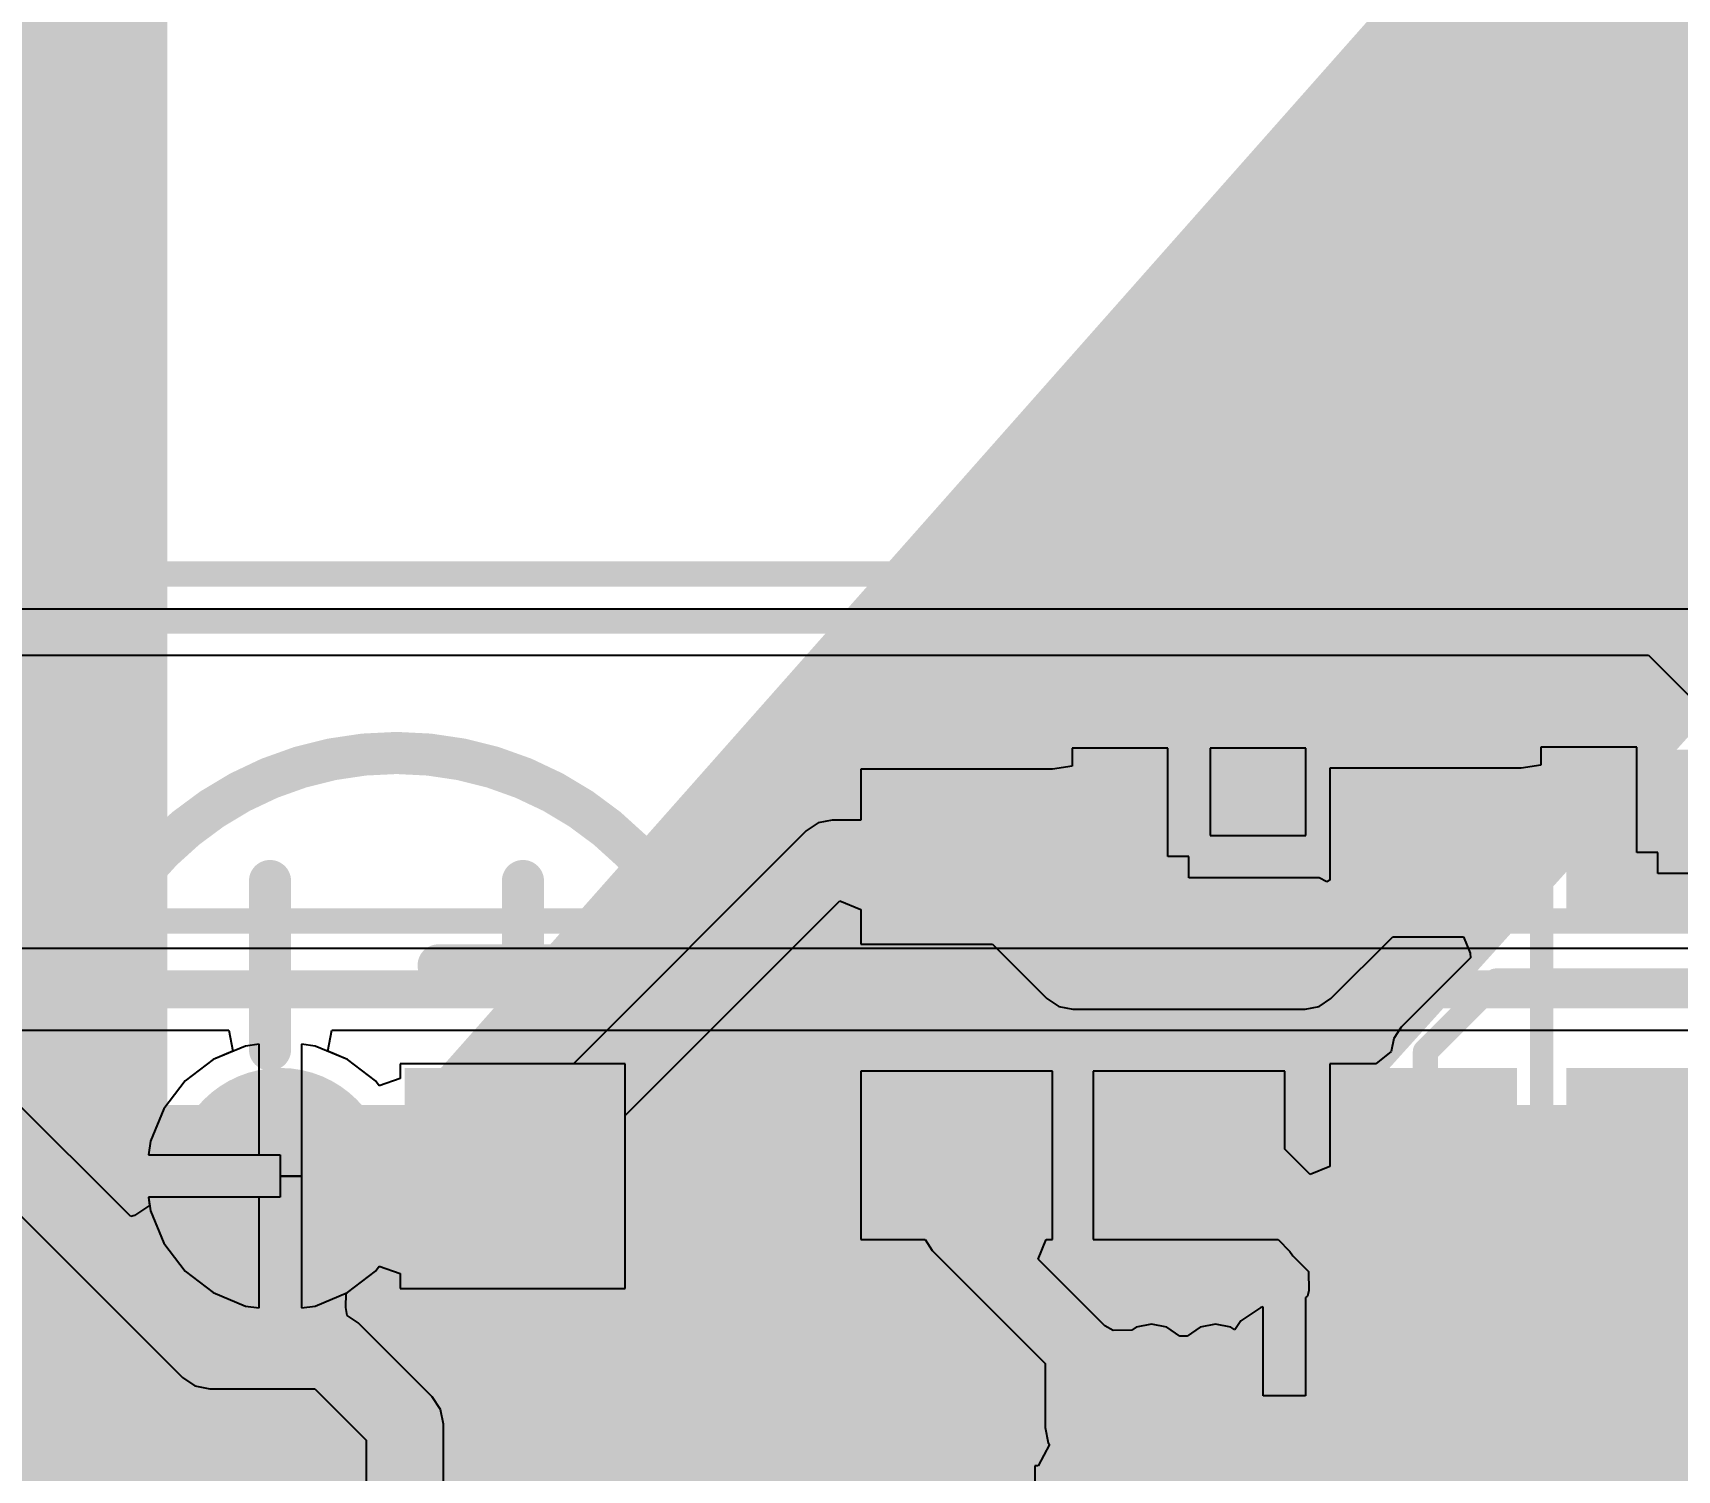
# Model space of a CAD drawing. Header units: millimetres. Extents: x -0.78 to 0.93, y -0.37 to 1.4.
# Drawn here: x -0.0065 to 0.3835, y 0.7216 to 1.0626 of the extents above; entities that cross this region are included whole.
import ezdxf

# ---------------------------------------------------------------- set-up
doc = ezdxf.new("R2010")
doc.units = ezdxf.units.MM
doc.header["$MEASUREMENT"] = 0
for name, color, linetype in [('BottomLayer', 5, 'Continuous'), ('BottomOverlay', 54, 'Continuous'), ('BottomSolder', 6, 'Continuous'), ('PadHoleLayer', 156, 'Continuous'), ('TopLayer', 1, 'Continuous'), ('TopOverlay', 2, 'Continuous'), ('TopSolder', 216, 'Continuous')]:
    doc.layers.add(name, color=color, linetype=linetype)

# ---------------------------------------------------------------- blocks, each defined once
blk = doc.blocks.new('TDFN_14_L3_0_W3_0_P0_40_BL_EP_B_17')
at = {"layer": 'BottomLayer'}
h = blk.add_hatch(color=5, dxfattribs=at)
edge = h.paths.add_edge_path()
edge.add_arc((-0.04724, 0.05157), 0.00433, 180, 360)
edge.add_line((-0.04291, 0.05157), (-0.04291, 0.06654))
edge.add_arc((-0.04724, 0.06654), 0.00433, 0, 180)
edge.add_line((-0.05157, 0.06654), (-0.05157, 0.05157))
h = blk.add_hatch(color=5, dxfattribs=at)
edge = h.paths.add_edge_path()
edge.add_arc((-0.0315, 0.05157), 0.00433, 180, 360)
edge.add_line((-0.02717, 0.05157), (-0.02717, 0.06654))
edge.add_arc((-0.0315, 0.06654), 0.00433, 0, 180)
edge.add_line((-0.03583, 0.06654), (-0.03583, 0.05157))
h = blk.add_hatch(color=5, dxfattribs=at)
edge = h.paths.add_edge_path()
edge.add_arc((-0.01575, 0.05157), 0.00433, 180, 360)
edge.add_line((-0.01142, 0.05157), (-0.01142, 0.06654))
edge.add_arc((-0.01575, 0.06654), 0.00433, 0, 180)
edge.add_line((-0.02008, 0.06654), (-0.02008, 0.05157))
h = blk.add_hatch(color=5, dxfattribs=at)
edge = h.paths.add_edge_path()
edge.add_arc((0.00005, 0.05157), 0.00433, 180, 360)
edge.add_line((0.00438, 0.05157), (0.00438, 0.06654))
edge.add_arc((0.00005, 0.06654), 0.00433, 0, 180)
edge.add_line((-0.00428, 0.06654), (-0.00428, 0.05157))
h = blk.add_hatch(color=5, dxfattribs=at)
edge = h.paths.add_edge_path()
edge.add_arc((0.01575, 0.05157), 0.00433, 180, 360)
edge.add_line((0.02008, 0.05157), (0.02008, 0.06654))
edge.add_arc((0.01575, 0.06654), 0.00433, 0, 180)
edge.add_line((0.01142, 0.06654), (0.01142, 0.05157))
h = blk.add_hatch(color=5, dxfattribs=at)
edge = h.paths.add_edge_path()
edge.add_arc((0.0315, 0.05157), 0.00433, 180, 360)
edge.add_line((0.03583, 0.05157), (0.03583, 0.06654))
edge.add_arc((0.0315, 0.06654), 0.00433, 0, 180)
edge.add_line((0.02717, 0.06654), (0.02717, 0.05157))
h = blk.add_hatch(color=5, dxfattribs=at)
edge = h.paths.add_edge_path()
edge.add_arc((0.04724, 0.05157), 0.00433, 180, 360)
edge.add_line((0.05157, 0.05157), (0.05157, 0.06654))
edge.add_arc((0.04724, 0.06654), 0.00433, 0, 180)
edge.add_line((0.04291, 0.06654), (0.04291, 0.05157))
blk.add_hatch(color=5, dxfattribs=at).paths.add_polyline_path([(0.04922, 0.03248), (0.04922, -0.03249), (-0.0492, -0.03249), (-0.0492, 0.03248)])
h = blk.add_hatch(color=5, dxfattribs=at)
edge = h.paths.add_edge_path()
edge.add_arc((-0.04724, -0.05157), 0.00433, 0, 180)
edge.add_line((-0.05157, -0.05157), (-0.05157, -0.06654))
edge.add_arc((-0.04724, -0.06654), 0.00433, 180, 360)
edge.add_line((-0.04291, -0.06654), (-0.04291, -0.05157))
h = blk.add_hatch(color=5, dxfattribs=at)
edge = h.paths.add_edge_path()
edge.add_arc((-0.0315, -0.05157), 0.00433, 0, 180)
edge.add_line((-0.03583, -0.05157), (-0.03583, -0.06654))
edge.add_arc((-0.0315, -0.06654), 0.00433, 180, 360)
edge.add_line((-0.02717, -0.06654), (-0.02717, -0.05157))
h = blk.add_hatch(color=5, dxfattribs=at)
edge = h.paths.add_edge_path()
edge.add_arc((-0.01575, -0.05157), 0.00433, 0, 180)
edge.add_line((-0.02008, -0.05157), (-0.02008, -0.06654))
edge.add_arc((-0.01575, -0.06654), 0.00433, 180, 360)
edge.add_line((-0.01142, -0.06654), (-0.01142, -0.05157))
h = blk.add_hatch(color=5, dxfattribs=at)
edge = h.paths.add_edge_path()
edge.add_arc((0, -0.05157), 0.00433, 0, 180)
edge.add_line((-0.00433, -0.05157), (-0.00433, -0.06654))
edge.add_arc((0, -0.06654), 0.00433, 180, 360)
edge.add_line((0.00433, -0.06654), (0.00433, -0.05157))
h = blk.add_hatch(color=5, dxfattribs=at)
edge = h.paths.add_edge_path()
edge.add_arc((0.01637, -0.05157), 0.00433, 0, 180)
edge.add_line((0.01204, -0.05157), (0.01204, -0.06654))
edge.add_arc((0.01637, -0.06654), 0.00433, 180, 360)
edge.add_line((0.0207, -0.06654), (0.0207, -0.05157))
h = blk.add_hatch(color=5, dxfattribs=at)
edge = h.paths.add_edge_path()
edge.add_arc((0.0315, -0.05157), 0.00433, 0, 180)
edge.add_line((0.02717, -0.05157), (0.02717, -0.06654))
edge.add_arc((0.0315, -0.06654), 0.00433, 180, 360)
edge.add_line((0.03583, -0.06654), (0.03583, -0.05157))
h = blk.add_hatch(color=5, dxfattribs=at)
edge = h.paths.add_edge_path()
edge.add_arc((0.04724, -0.05157), 0.00433, 0, 180)
edge.add_line((0.04291, -0.05157), (0.04291, -0.06654))
edge.add_arc((0.04724, -0.06654), 0.00433, 180, 360)
edge.add_line((0.05157, -0.06654), (0.05157, -0.05157))
at = {"layer": 'BottomSolder'}
h = blk.add_hatch(color=6, dxfattribs=at)
edge = h.paths.add_edge_path()
edge.add_arc((-0.04724, 0.05157), 0.00833, 180, 360)
edge.add_line((-0.03891, 0.05157), (-0.03891, 0.06654))
edge.add_arc((-0.04724, 0.06654), 0.00833, 0, 180)
edge.add_line((-0.05557, 0.06654), (-0.05557, 0.05157))
h = blk.add_hatch(color=6, dxfattribs=at)
edge = h.paths.add_edge_path()
edge.add_arc((-0.0315, 0.05157), 0.00833, 180, 360)
edge.add_line((-0.02317, 0.05157), (-0.02317, 0.06654))
edge.add_arc((-0.0315, 0.06654), 0.00833, 0, 180)
edge.add_line((-0.03983, 0.06654), (-0.03983, 0.05157))
h = blk.add_hatch(color=6, dxfattribs=at)
edge = h.paths.add_edge_path()
edge.add_arc((-0.01575, 0.05157), 0.00833, 180, 360)
edge.add_line((-0.00742, 0.05157), (-0.00742, 0.06654))
edge.add_arc((-0.01575, 0.06654), 0.00833, 0, 180)
edge.add_line((-0.02408, 0.06654), (-0.02408, 0.05157))
h = blk.add_hatch(color=6, dxfattribs=at)
edge = h.paths.add_edge_path()
edge.add_arc((0.00005, 0.05157), 0.00833, 180, 360)
edge.add_line((0.00838, 0.05157), (0.00838, 0.06654))
edge.add_arc((0.00005, 0.06654), 0.00833, 0, 180)
edge.add_line((-0.00828, 0.06654), (-0.00828, 0.05157))
h = blk.add_hatch(color=6, dxfattribs=at)
edge = h.paths.add_edge_path()
edge.add_arc((0.01575, 0.05157), 0.00833, 180, 360)
edge.add_line((0.02408, 0.05157), (0.02408, 0.06654))
edge.add_arc((0.01575, 0.06654), 0.00833, 0, 180)
edge.add_line((0.00742, 0.06654), (0.00742, 0.05157))
h = blk.add_hatch(color=6, dxfattribs=at)
edge = h.paths.add_edge_path()
edge.add_arc((0.0315, 0.05157), 0.00833, 180, 360)
edge.add_line((0.03983, 0.05157), (0.03983, 0.06654))
edge.add_arc((0.0315, 0.06654), 0.00833, 0, 180)
edge.add_line((0.02317, 0.06654), (0.02317, 0.05157))
h = blk.add_hatch(color=6, dxfattribs=at)
edge = h.paths.add_edge_path()
edge.add_arc((0.04724, 0.05157), 0.00833, 180, 360)
edge.add_line((0.05557, 0.05157), (0.05557, 0.06654))
edge.add_arc((0.04724, 0.06654), 0.00833, 0, 180)
edge.add_line((0.03891, 0.06654), (0.03891, 0.05157))
blk.add_hatch(color=6, dxfattribs=at).paths.add_polyline_path([(0.05322, 0.03648), (0.05322, -0.03649), (-0.0532, -0.03649), (-0.0532, 0.03648)])
h = blk.add_hatch(color=6, dxfattribs=at)
edge = h.paths.add_edge_path()
edge.add_arc((-0.04724, -0.05157), 0.00833, 0, 180)
edge.add_line((-0.05557, -0.05157), (-0.05557, -0.06654))
edge.add_arc((-0.04724, -0.06654), 0.00833, 180, 360)
edge.add_line((-0.03891, -0.06654), (-0.03891, -0.05157))
h = blk.add_hatch(color=6, dxfattribs=at)
edge = h.paths.add_edge_path()
edge.add_arc((-0.0315, -0.05157), 0.00833, 0, 180)
edge.add_line((-0.03983, -0.05157), (-0.03983, -0.06654))
edge.add_arc((-0.0315, -0.06654), 0.00833, 180, 360)
edge.add_line((-0.02317, -0.06654), (-0.02317, -0.05157))
h = blk.add_hatch(color=6, dxfattribs=at)
edge = h.paths.add_edge_path()
edge.add_arc((-0.01575, -0.05157), 0.00833, 0, 180)
edge.add_line((-0.02408, -0.05157), (-0.02408, -0.06654))
edge.add_arc((-0.01575, -0.06654), 0.00833, 180, 360)
edge.add_line((-0.00742, -0.06654), (-0.00742, -0.05157))
h = blk.add_hatch(color=6, dxfattribs=at)
edge = h.paths.add_edge_path()
edge.add_arc((0, -0.05157), 0.00833, 0, 180)
edge.add_line((-0.00833, -0.05157), (-0.00833, -0.06654))
edge.add_arc((0, -0.06654), 0.00833, 180, 360)
edge.add_line((0.00833, -0.06654), (0.00833, -0.05157))
h = blk.add_hatch(color=6, dxfattribs=at)
edge = h.paths.add_edge_path()
edge.add_arc((0.01637, -0.05157), 0.00833, 0, 180)
edge.add_line((0.00804, -0.05157), (0.00804, -0.06654))
edge.add_arc((0.01637, -0.06654), 0.00833, 180, 360)
edge.add_line((0.0247, -0.06654), (0.0247, -0.05157))
h = blk.add_hatch(color=6, dxfattribs=at)
edge = h.paths.add_edge_path()
edge.add_arc((0.0315, -0.05157), 0.00833, 0, 180)
edge.add_line((0.02317, -0.05157), (0.02317, -0.06654))
edge.add_arc((0.0315, -0.06654), 0.00833, 180, 360)
edge.add_line((0.03983, -0.06654), (0.03983, -0.05157))
h = blk.add_hatch(color=6, dxfattribs=at)
edge = h.paths.add_edge_path()
edge.add_arc((0.04724, -0.05157), 0.00833, 0, 180)
edge.add_line((0.03891, -0.05157), (0.03891, -0.06654))
edge.add_arc((0.04724, -0.06654), 0.00833, 180, 360)
edge.add_line((0.05557, -0.06654), (0.05557, -0.05157))
at = {"layer": 'BottomOverlay', "const_width": 0.00984}
blk.add_lwpolyline([(-0.06237, 0.06944, -196.823382), (-0.06227, 0.06944)], format="xyb", dxfattribs=at)
at = {"layer": 'BottomOverlay'}
for points, const_width in [([(-0.06483, 0.06944, 1), (-0.05991, 0.06944, 1)], 0.00492), ([(-0.06473, 0.06944, 1), (-0.05981, 0.06944, 1)], 0.00492), ([(-0.07337, 0.063, 1), (-0.06837, 0.063, 1)], 0.005), ([(-0.07337, 0.063, 1), (-0.06837, 0.063, 1)], 0.005), ([(-0.06549, 0.063, 1), (-0.06049, 0.063, 1)], 0.005), ([(0.05656, 0.063, 1), (0.06155, 0.063, 1)], 0.005), ([(0.06443, 0.063, 1), (0.06943, 0.063, 1)], 0.005), ([(0.06443, 0.063, 1), (0.06943, 0.063, 1)], 0.005), ([(-0.07337, -0.06299, 1), (-0.06837, -0.06299, 1)], 0.005), ([(-0.07337, -0.06299, 1), (-0.06837, -0.06299, 1)], 0.005), ([(-0.06549, -0.06299, 1), (-0.06049, -0.06299, 1)], 0.005), ([(0.05656, -0.06299, 1), (0.06155, -0.06299, 1)], 0.005), ([(0.06443, -0.06299, 1), (0.06943, -0.06299, 1)], 0.005), ([(0.06443, -0.06299, 1), (0.06943, -0.06299, 1)], 0.005)]:
    blk.add_lwpolyline(points, format="xyb", close=True, dxfattribs=dict(at, const_width=const_width))
at = {"layer": 'BottomOverlay', "const_width": 0.01}
for points in [[(-0.07087, 0.063), (-0.07087, -0.06299)], [(-0.06299, 0.063), (-0.07087, 0.063)], [(0.06693, 0.063), (0.05906, 0.063)], [(0.06693, 0.063), (0.06693, -0.06299)], [(-0.06299, -0.06299), (-0.07087, -0.06299)], [(0.06693, -0.06299), (0.05906, -0.06299)]]:
    blk.add_lwpolyline(points, dxfattribs=at)
blk = doc.blocks.new('MIC_TH_BD4_0_P2_00_D0_4_L_FD_B_18')
at = {"layer": 'BottomLayer'}
blk.add_hatch(color=5, dxfattribs=at).paths.add_polyline_path([(-0.04921, -0.02165), (-0.04921, 0.02165), (-0.00591, 0.02165), (-0.00591, -0.02165)])
h = blk.add_hatch(color=5, dxfattribs=at)
edge = h.paths.add_edge_path()
edge.add_arc((0.02756, 0), 0.02165, 0, 360)
at = {"layer": 'BottomSolder'}
blk.add_hatch(color=6, dxfattribs=at).paths.add_polyline_path([(-0.05321, -0.02565), (-0.05321, 0.02565), (-0.00191, 0.02565), (-0.00191, -0.02565)])
h = blk.add_hatch(color=6, dxfattribs=at)
edge = h.paths.add_edge_path()
edge.add_arc((0.02756, 0), 0.02565, 0, 360)
at = {"layer": 'PadHoleLayer'}
h = blk.add_hatch(color=156, dxfattribs=at)
edge = h.paths.add_edge_path()
edge.add_arc((-0.02756, 0), 0.01378, 0, 360)
h = blk.add_hatch(color=156, dxfattribs=at)
edge = h.paths.add_edge_path()
edge.add_arc((0.02756, 0), 0.01378, 0, 360)
at = {"layer": 'TopLayer'}
blk.add_hatch(color=1, dxfattribs=at).paths.add_polyline_path([(-0.04921, -0.02165), (-0.04921, 0.02165), (-0.00591, 0.02165), (-0.00591, -0.02165)])
h = blk.add_hatch(color=1, dxfattribs=at)
edge = h.paths.add_edge_path()
edge.add_arc((0.02756, 0), 0.02165, 0, 360)
at = {"layer": 'TopSolder'}
blk.add_hatch(color=216, dxfattribs=at).paths.add_polyline_path([(-0.05321, -0.02565), (-0.05321, 0.02565), (-0.00191, 0.02565), (-0.00191, -0.02565)])
h = blk.add_hatch(color=216, dxfattribs=at)
edge = h.paths.add_edge_path()
edge.add_arc((0.02756, 0), 0.02565, 0, 360)
at = {"layer": 'BottomOverlay'}
for points, const_width in [([(0.07874, -0.02165, 1), (-0.07874, -0.02165, 1)], 0.01), ([(-0.08124, -0.02165, 1), (-0.07624, -0.02165, 1)], 0.005), ([(0.07624, -0.02165, 1), (0.08124, -0.02165, 1)], 0.005), ([(-0.0325, -0.03, 1), (-0.0275, -0.03, 1)], 0.005), ([(0.0275, -0.03, 1), (0.0325, -0.03, 1)], 0.005), ([(-0.0525, -0.04999, 1), (-0.0475, -0.04999, 1)], 0.005), ([(-0.0125, -0.04999, 1), (-0.0075, -0.04999, 1)], 0.005), ([(-0.0325, -0.07, 1), (-0.0275, -0.07, 1)], 0.005), ([(0.0275, -0.07, 1), (0.0325, -0.07, 1)], 0.005)]:
    blk.add_lwpolyline(points, format="xyb", close=True, dxfattribs=dict(at, const_width=const_width))
at = {"layer": 'BottomOverlay', "const_width": 0.01}
for points in [[(-0.03, -0.03), (-0.03, -0.07)], [(0.03, -0.03), (0.03, -0.07)], [(-0.01, -0.04999), (-0.05, -0.04999)]]:
    blk.add_lwpolyline(points, dxfattribs=at)
blk = doc.blocks.new('0603__B_19')
at = {"layer": 'BottomLayer'}
for points in [[(-0.05043, 0.01772), (-0.02043, 0.01772), (-0.02043, -0.01772), (-0.05043, -0.01772)], [(0.01969, 0.01772), (0.05118, 0.01772), (0.05118, -0.01772), (0.01969, -0.01772)]]:
    blk.add_hatch(color=5, dxfattribs=at).paths.add_polyline_path(points)
at = {"layer": 'BottomSolder'}
for points in [[(-0.05443, 0.02172), (-0.01643, 0.02172), (-0.01643, -0.02172), (-0.05443, -0.02172)], [(0.01569, 0.02172), (0.05518, 0.02172), (0.05518, -0.02172), (0.01569, -0.02172)]]:
    blk.add_hatch(color=6, dxfattribs=at).paths.add_polyline_path(points)
at = {"layer": 'BottomOverlay', "const_width": 0.00551}
for points in [[(-0.05709, -0.02756), (-0.05709, 0.02756)], [(0.05709, 0.02756), (-0.05709, 0.02756)], [(0.05709, -0.02756), (0.05709, 0.02756)], [(0.05709, -0.02756), (-0.05709, -0.02756)]]:
    blk.add_lwpolyline(points, dxfattribs=at)
at = {"layer": 'BottomOverlay', "const_width": 0.00276}
for points in [[(-0.05847, 0.02756, 1), (-0.05571, 0.02756, 1)], [(-0.05847, 0.02756, 1), (-0.05571, 0.02756, 1)], [(0.05571, 0.02756, 1), (0.05847, 0.02756, 1)], [(0.05571, 0.02756, 1), (0.05847, 0.02756, 1)], [(-0.05847, -0.02756, 1), (-0.05571, -0.02756, 1)], [(-0.05847, -0.02756, 1), (-0.05571, -0.02756, 1)], [(0.05571, -0.02756, 1), (0.05847, -0.02756, 1)], [(0.05571, -0.02756, 1), (0.05847, -0.02756, 1)]]:
    blk.add_lwpolyline(points, format="xyb", close=True, dxfattribs=at)
blk = doc.blocks.new('0603__B_21')
at = {"layer": 'BottomLayer'}
for points in [[(-0.05043, 0.01772), (-0.02043, 0.01772), (-0.02043, -0.01772), (-0.05043, -0.01772)], [(0.01969, 0.01772), (0.05118, 0.01772), (0.05118, -0.01772), (0.01969, -0.01772)]]:
    blk.add_hatch(color=5, dxfattribs=at).paths.add_polyline_path(points)
at = {"layer": 'BottomSolder'}
for points in [[(-0.05443, 0.02172), (-0.01643, 0.02172), (-0.01643, -0.02172), (-0.05443, -0.02172)], [(0.01569, 0.02172), (0.05518, 0.02172), (0.05518, -0.02172), (0.01569, -0.02172)]]:
    blk.add_hatch(color=6, dxfattribs=at).paths.add_polyline_path(points)
at = {"layer": 'BottomOverlay', "const_width": 0.00551}
for points in [[(-0.05709, -0.02756), (-0.05709, 0.02756)], [(0.05709, 0.02756), (-0.05709, 0.02756)], [(0.05709, -0.02756), (0.05709, 0.02756)], [(0.05709, -0.02756), (-0.05709, -0.02756)]]:
    blk.add_lwpolyline(points, dxfattribs=at)
at = {"layer": 'BottomOverlay', "const_width": 0.00276}
for points in [[(-0.05847, 0.02756, 1), (-0.05571, 0.02756, 1)], [(-0.05847, 0.02756, 1), (-0.05571, 0.02756, 1)], [(0.05571, 0.02756, 1), (0.05847, 0.02756, 1)], [(0.05571, 0.02756, 1), (0.05847, 0.02756, 1)], [(-0.05847, -0.02756, 1), (-0.05571, -0.02756, 1)], [(-0.05847, -0.02756, 1), (-0.05571, -0.02756, 1)], [(0.05571, -0.02756, 1), (0.05847, -0.02756, 1)], [(0.05571, -0.02756, 1), (0.05847, -0.02756, 1)]]:
    blk.add_lwpolyline(points, format="xyb", close=True, dxfattribs=at)
blk = doc.blocks.new('0603__B_22')
at = {"layer": 'BottomLayer'}
for points in [[(-0.05043, 0.01772), (-0.02043, 0.01772), (-0.02043, -0.01772), (-0.05043, -0.01772)], [(0.01969, 0.01772), (0.05118, 0.01772), (0.05118, -0.01772), (0.01969, -0.01772)]]:
    blk.add_hatch(color=5, dxfattribs=at).paths.add_polyline_path(points)
at = {"layer": 'BottomSolder'}
for points in [[(-0.05443, 0.02172), (-0.01643, 0.02172), (-0.01643, -0.02172), (-0.05443, -0.02172)], [(0.01569, 0.02172), (0.05518, 0.02172), (0.05518, -0.02172), (0.01569, -0.02172)]]:
    blk.add_hatch(color=6, dxfattribs=at).paths.add_polyline_path(points)
at = {"layer": 'BottomOverlay', "const_width": 0.00551}
for points in [[(-0.05709, 0.02756), (-0.05709, -0.02756)], [(-0.05709, 0.02756), (-0.01181, 0.02756)], [(0.01047, 0.02756), (0.05709, 0.02756)], [(0.05709, 0.02756), (0.05709, -0.02756)], [(-0.05709, -0.02756), (-0.01181, -0.02756)], [(0.01047, -0.02756), (0.05709, -0.02756)]]:
    blk.add_lwpolyline(points, dxfattribs=at)
at = {"layer": 'BottomOverlay', "const_width": 0.00276}
for points in [[(-0.05847, 0.02756, 1), (-0.05571, 0.02756, 1)], [(-0.05847, 0.02756, 1), (-0.05571, 0.02756, 1)], [(-0.01319, 0.02756, 1), (-0.01043, 0.02756, 1)], [(0.0091, 0.02756, 1), (0.01185, 0.02756, 1)], [(0.05571, 0.02756, 1), (0.05847, 0.02756, 1)], [(0.05571, 0.02756, 1), (0.05847, 0.02756, 1)], [(-0.05847, -0.02756, 1), (-0.05571, -0.02756, 1)], [(-0.05847, -0.02756, 1), (-0.05571, -0.02756, 1)], [(-0.01319, -0.02756, 1), (-0.01043, -0.02756, 1)], [(0.0091, -0.02756, 1), (0.01185, -0.02756, 1)], [(0.05571, -0.02756, 1), (0.05847, -0.02756, 1)], [(0.05571, -0.02756, 1), (0.05847, -0.02756, 1)]]:
    blk.add_lwpolyline(points, format="xyb", close=True, dxfattribs=at)
blk = doc.blocks.new('0603__B_23')
at = {"layer": 'BottomLayer'}
for points in [[(-0.05043, 0.01772), (-0.02043, 0.01772), (-0.02043, -0.01772), (-0.05043, -0.01772)], [(0.01969, 0.01772), (0.05118, 0.01772), (0.05118, -0.01772), (0.01969, -0.01772)]]:
    blk.add_hatch(color=5, dxfattribs=at).paths.add_polyline_path(points)
at = {"layer": 'BottomSolder'}
for points in [[(-0.05443, 0.02172), (-0.01643, 0.02172), (-0.01643, -0.02172), (-0.05443, -0.02172)], [(0.01569, 0.02172), (0.05518, 0.02172), (0.05518, -0.02172), (0.01569, -0.02172)]]:
    blk.add_hatch(color=6, dxfattribs=at).paths.add_polyline_path(points)
at = {"layer": 'BottomOverlay', "const_width": 0.00551}
for points in [[(-0.05709, 0.02756), (-0.05709, -0.02756)], [(-0.05709, 0.02756), (-0.01181, 0.02756)], [(0.01047, 0.02756), (0.05709, 0.02756)], [(0.05709, 0.02756), (0.05709, -0.02756)], [(-0.05709, -0.02756), (-0.01181, -0.02756)], [(0.01047, -0.02756), (0.05709, -0.02756)]]:
    blk.add_lwpolyline(points, dxfattribs=at)
at = {"layer": 'BottomOverlay', "const_width": 0.00276}
for points in [[(-0.05847, 0.02756, 1), (-0.05571, 0.02756, 1)], [(-0.05847, 0.02756, 1), (-0.05571, 0.02756, 1)], [(-0.01319, 0.02756, 1), (-0.01043, 0.02756, 1)], [(0.0091, 0.02756, 1), (0.01185, 0.02756, 1)], [(0.05571, 0.02756, 1), (0.05847, 0.02756, 1)], [(0.05571, 0.02756, 1), (0.05847, 0.02756, 1)], [(-0.05847, -0.02756, 1), (-0.05571, -0.02756, 1)], [(-0.05847, -0.02756, 1), (-0.05571, -0.02756, 1)], [(-0.01319, -0.02756, 1), (-0.01043, -0.02756, 1)], [(0.0091, -0.02756, 1), (0.01185, -0.02756, 1)], [(0.05571, -0.02756, 1), (0.05847, -0.02756, 1)], [(0.05571, -0.02756, 1), (0.05847, -0.02756, 1)]]:
    blk.add_lwpolyline(points, format="xyb", close=True, dxfattribs=at)
blk = doc.blocks.new('1_69_OLED_38')
at = {"layer": 'TopOverlay', "const_width": 0.006}
for points in [[(-0.77418, 0.88498), (0.76125, 0.88498)], [(-0.66749, 0.80262), (0.65456, 0.80262)]]:
    blk.add_lwpolyline(points, dxfattribs=at)

msp = doc.modelspace()

# ---------------------------------------------------------------- linework, layer by layer
at = {"layer": 'BottomLayer'}
for p, q in [((-0.22109, 0.9149), (0.37672, 0.9149)), ((0.37672, 0.9149), (0.39389, 0.89773)), ((0.26272, 0.89287), (0.24, 0.89287)), ((0.24, 0.89287), (0.24, 0.88863)), ((0.26272, 0.86713), (0.26272, 0.89287)), ((0.29543, 0.89287), (0.27272, 0.89287)), ((0.27272, 0.89287), (0.27272, 0.87213)), ((0.29543, 0.87213), (0.29543, 0.89287)), ((0.37394, 0.89311), (0.35122, 0.89311)), ((0.35122, 0.89311), (0.35122, 0.88887)), ((0.37394, 0.86811), (0.37394, 0.89311)), ((0.23531, 0.88787), (0.18988, 0.88787)), ((0.18988, 0.88787), (0.18988, 0.87579)), ((0.24, 0.88863), (0.23531, 0.88787)), ((0.23531, 0.88787), (0.23531, 0.88787)), ((0.34654, 0.88811), (0.3011, 0.88811)), ((0.3011, 0.88811), (0.3011, 0.86158)), ((0.35122, 0.88887), (0.34654, 0.88811)), ((0.34654, 0.88811), (0.34654, 0.88811)), ((0.17975, 0.87513), (0.17694, 0.87325)), ((0.18307, 0.87579), (0.17975, 0.87513)), ((0.18988, 0.87579), (0.18307, 0.87579)), ((0.17694, 0.87325), (0.12168, 0.81799)), ((0.27272, 0.87213), (0.29543, 0.87213)), ((0.26772, 0.86713), (0.26272, 0.86713)), ((0.26772, 0.86213), (0.26772, 0.86713)), ((0.37894, 0.86811), (0.37394, 0.86811)), ((0.37894, 0.86311), (0.37894, 0.86811)), ((0.29857, 0.86213), (0.26772, 0.86213)), ((0.30043, 0.86113), (0.29857, 0.86213)), ((0.40665, 0.86311), (0.37894, 0.86311)), ((0.3011, 0.86158), (0.30043, 0.86113)), ((0.13394, 0.80574), (0.18488, 0.85668)), ((0.18488, 0.85668), (0.18988, 0.85461)), ((0.18988, 0.85461), (0.18988, 0.84638)), ((0.3014, 0.83344), (0.31608, 0.84811)), ((0.31608, 0.84811), (0.33288, 0.84811)), ((0.33288, 0.84811), (0.33445, 0.8442)), ((0.18988, 0.84638), (0.22109, 0.84638)), ((0.22109, 0.84638), (0.23403, 0.83344)), ((0.33453, 0.84311), (0.31805, 0.82663)), ((0.33445, 0.8442), (0.33453, 0.84311)), ((0.23403, 0.83344), (0.23684, 0.83156)), ((0.23684, 0.83156), (0.24016, 0.8309)), ((0.24016, 0.8309), (0.29528, 0.8309)), ((0.29528, 0.8309), (0.29859, 0.83156)), ((0.29859, 0.83156), (0.3014, 0.83344)), ((0.31628, 0.82399), (0.31566, 0.82087)), ((0.31805, 0.82663), (0.31628, 0.82399)), ((0.0439, 0.82218), (0.0362, 0.81899)), ((0.04716, 0.82261), (0.0439, 0.82218)), ((0.04716, 0.79634), (0.04716, 0.82261)), ((0.06043, 0.82218), (0.05716, 0.82261)), ((0.05716, 0.82261), (0.05716, 0.79134)), ((0.06813, 0.81899), (0.06043, 0.82218)), ((0.31566, 0.82087), (0.31203, 0.81799)), ((0.0362, 0.81899), (0.02959, 0.81391)), ((0.07474, 0.81391), (0.06813, 0.81899)), ((0.12168, 0.81799), (0.08063, 0.81799)), ((0.08063, 0.81799), (0.08063, 0.81445)), ((0.23531, 0.81626), (0.18988, 0.81626)), ((0.18988, 0.81626), (0.18988, 0.77626)), ((0.23531, 0.77626), (0.23531, 0.81626)), ((0.29043, 0.81626), (0.245, 0.81626)), ((0.245, 0.81626), (0.245, 0.77626)), ((0.29043, 0.79774), (0.29043, 0.81626)), ((0.31203, 0.81799), (0.3011, 0.81799)), ((0.3011, 0.81799), (0.3011, 0.7936)), ((0.02959, 0.81391), (0.02452, 0.8073)), ((0.07563, 0.81275), (0.07474, 0.81391)), ((0.08063, 0.81445), (0.07563, 0.81275)), ((0.01671, 0.7817), (-0.01238, 0.81079)), ((0.02452, 0.8073), (0.02133, 0.7996)), ((0.13394, 0.76469), (0.13394, 0.80574)), ((0.02133, 0.7996), (0.0209, 0.79634)), ((0.0209, 0.79634), (0.04716, 0.79634)), ((0.29648, 0.79169), (0.29043, 0.79774)), ((0.3011, 0.7936), (0.29648, 0.79169)), ((-0.01899, 0.79144), (0.02894, 0.74351)), ((0.05716, 0.79134), (0.05216, 0.79134)), ((0.05216, 0.79134), (0.05216, 0.78634)), ((0.02116, 0.78432), (0.01755, 0.78195)), ((0.05216, 0.78634), (0.0209, 0.78634)), ((0.0209, 0.78634), (0.02116, 0.78432)), ((0.01755, 0.78195), (0.01671, 0.7817)), ((0.18988, 0.77626), (0.2051, 0.77626)), ((0.2051, 0.77626), (0.20683, 0.77367)), ((0.23193, 0.77164), (0.23384, 0.77626)), ((0.23384, 0.77626), (0.23531, 0.77626)), ((0.245, 0.77626), (0.28884, 0.77626)), ((0.28884, 0.77626), (0.29163, 0.77347)), ((0.20683, 0.77367), (0.23364, 0.74686)), ((0.29163, 0.77347), (0.29233, 0.77241)), ((0.29233, 0.77241), (0.29608, 0.76867)), ((0.06813, 0.76369), (0.07474, 0.76876)), ((0.07474, 0.76876), (0.07563, 0.76992)), ((0.07563, 0.76992), (0.08063, 0.76823)), ((0.24775, 0.75582), (0.23193, 0.77164)), ((0.29608, 0.76867), (0.29615, 0.76419)), ((0.08063, 0.76823), (0.08063, 0.76469)), ((0.08063, 0.76469), (0.13394, 0.76469)), ((0.06769, 0.76013), (0.06779, 0.76355)), ((0.06779, 0.76355), (0.06813, 0.76369)), ((0.29581, 0.76282), (0.29535, 0.76249)), ((0.29535, 0.76249), (0.29535, 0.73917)), ((0.29615, 0.76419), (0.29581, 0.76282)), ((0.06802, 0.75823), (0.06769, 0.76013)), ((0.07062, 0.75649), (0.06802, 0.75823)), ((0.28002, 0.75699), (0.27857, 0.75481)), ((0.28476, 0.76015), (0.28002, 0.75699)), ((0.28535, 0.76027), (0.28476, 0.76015)), ((0.28535, 0.73917), (0.28535, 0.76027)), ((0.08818, 0.73893), (0.07062, 0.75649)), ((0.24977, 0.7547), (0.24775, 0.75582)), ((0.25415, 0.75473), (0.24977, 0.7547)), ((0.25521, 0.75544), (0.25415, 0.75473)), ((0.25885, 0.75617), (0.25521, 0.75544)), ((0.26249, 0.75544), (0.25885, 0.75617)), ((0.26558, 0.75338), (0.26249, 0.75544)), ((0.26726, 0.75338), (0.26558, 0.75338)), ((0.27034, 0.75544), (0.26726, 0.75338)), ((0.27398, 0.75617), (0.27034, 0.75544)), ((0.27763, 0.75544), (0.27398, 0.75617)), ((0.27857, 0.75481), (0.27763, 0.75544)), ((0.23364, 0.74686), (0.2336, 0.74665)), ((0.2336, 0.74665), (0.2336, 0.73169)), ((0.02894, 0.74351), (0.03192, 0.74152)), ((0.03192, 0.74152), (0.03543, 0.74082)), ((0.03543, 0.74082), (0.06033, 0.74082)), ((0.06033, 0.74082), (0.07252, 0.72864)), ((0.09017, 0.73595), (0.08818, 0.73893)), ((0.29535, 0.73917), (0.28535, 0.73917)), ((0.09087, 0.73244), (0.09017, 0.73595)), ((0.09087, 0.71571), (0.09087, 0.73244)), ((0.2336, 0.73169), (0.23433, 0.72805)), ((0.07252, 0.72864), (0.07252, 0.54041)), ((0.23462, 0.7276), (0.23195, 0.7226)), ((0.23433, 0.72805), (0.23462, 0.7276)), ((0.23195, 0.7226), (0.23113, 0.7226)), ((0.23113, 0.7226), (0.23113, 0.68512))]:
    msp.add_line(p, q, dxfattribs=at)
for points, const_width in [([(-0.22754, 0.92306), (0.38009, 0.92306)], 0.006), ([(0.38009, 0.92306), (0.48032, 0.82283)], 0.006), ([(0.10728, 0.79134), (0.18307, 0.86713)], 0.007), ([(0.18307, 0.86713), (0.2126, 0.86713)], 0.007), ([(0.2126, 0.86713), (0.24016, 0.83957)], 0.007), ([(0.29528, 0.83957), (0.32382, 0.86811)], 0.007), ([(0.24016, 0.83957), (0.29528, 0.83957)], 0.007), ([(0.32382, 0.82087), (0.34055, 0.8376)], 0.006), ([(0.34055, 0.8376), (0.39173, 0.8376)], 0.006), ([(0.32382, 0.79724), (0.32382, 0.82087)], 0.006), ([(-0.02085, 0.80628), (0.03543, 0.75)], 0.008), ([(0.32185, 0.79528), (0.32382, 0.79724)], 0.006), ([(0.33759, 0.7559), (0.37894, 0.79724)], 0.006), ([(0.2126, 0.77944), (0.2126, 0.79626)], 0.006), ([(0.26772, 0.79626), (0.28037, 0.79626)], 0.006), ([(0.28037, 0.79626), (0.2981, 0.77853)], 0.006), ([(0.32185, 0.73917), (0.32185, 0.79528)], 0.006), ([(0.2126, 0.77944), (0.24311, 0.74892)], 0.006), ([(0.2981, 0.77818), (0.2981, 0.77853)], 0.006), ([(0.2981, 0.77818), (0.30279, 0.7735)], 0.006), ([(0.30279, 0.7735), (0.30314, 0.7735)], 0.006), ([(0.30314, 0.7735), (0.3061, 0.77053)], 0.006), ([(0.3061, 0.73917), (0.3061, 0.77053)], 0.006), ([(0.33759, 0.73917), (0.33759, 0.7559)], 0.006), ([(0.03543, 0.75), (0.06413, 0.75)], 0.008), ([(0.06413, 0.75), (0.08169, 0.73244)], 0.008), ([(0.24311, 0.73917), (0.24311, 0.74892)], 0.006), ([(0.33759, 0.73917), (0.37992, 0.69685)], 0.006), ([(0.08169, 0.5366), (0.08169, 0.73244)], 0.008)]:
    msp.add_lwpolyline(points, dxfattribs=dict(at, const_width=const_width))
for points, const_width in [([(0.37859, 0.92306, 1), (0.38159, 0.92306, 1)], 0.003), ([(0.37859, 0.92306, 1), (0.38159, 0.92306, 1)], 0.003), ([(0.18132, 0.86713, 1), (0.18482, 0.86713, 1)], 0.0035), ([(0.18132, 0.86713, 1), (0.18482, 0.86713, 1)], 0.0035), ([(0.21085, 0.86713, 1), (0.21435, 0.86713, 1)], 0.0035), ([(0.21085, 0.86713, 1), (0.21435, 0.86713, 1)], 0.0035), ([(0.32207, 0.86811, 1), (0.32557, 0.86811, 1)], 0.0035), ([(0.23841, 0.83957, 1), (0.24191, 0.83957, 1)], 0.0035), ([(0.23841, 0.83957, 1), (0.24191, 0.83957, 1)], 0.0035), ([(0.29353, 0.83957, 1), (0.29703, 0.83957, 1)], 0.0035), ([(0.29353, 0.83957, 1), (0.29703, 0.83957, 1)], 0.0035), ([(0.33905, 0.8376, 1), (0.34205, 0.8376, 1)], 0.003), ([(0.33905, 0.8376, 1), (0.34205, 0.8376, 1)], 0.003), ([(0.32232, 0.82087, 1), (0.32532, 0.82087, 1)], 0.003), ([(0.32232, 0.82087, 1), (0.32532, 0.82087, 1)], 0.003), ([(0.32232, 0.79724, 1), (0.32532, 0.79724, 1)], 0.003), ([(0.32232, 0.79724, 1), (0.32532, 0.79724, 1)], 0.003), ([(0.37744, 0.79724, 1), (0.38044, 0.79724, 1)], 0.003), ([(0.2111, 0.79626, 1), (0.2141, 0.79626, 1)], 0.003), ([(0.26622, 0.79626, 1), (0.26922, 0.79626, 1)], 0.003), ([(0.27887, 0.79626, 1), (0.28187, 0.79626, 1)], 0.003), ([(0.27887, 0.79626, 1), (0.28187, 0.79626, 1)], 0.003), ([(0.32035, 0.79528, 1), (0.32335, 0.79528, 1)], 0.003), ([(0.32035, 0.79528, 1), (0.32335, 0.79528, 1)], 0.003), ([(0.10553, 0.79134, 1), (0.10903, 0.79134, 1)], 0.0035), ([(0.2111, 0.77944, 1), (0.2141, 0.77944, 1)], 0.003), ([(0.2111, 0.77944, 1), (0.2141, 0.77944, 1)], 0.003), ([(0.2966, 0.77853, 1), (0.2996, 0.77853, 1)], 0.003), ([(0.2966, 0.77853, 1), (0.2996, 0.77853, 1)], 0.003), ([(0.2966, 0.77818, 1), (0.2996, 0.77818, 1)], 0.003), ([(0.2966, 0.77818, 1), (0.2996, 0.77818, 1)], 0.003), ([(0.30129, 0.7735, 1), (0.30429, 0.7735, 1)], 0.003), ([(0.30129, 0.7735, 1), (0.30429, 0.7735, 1)], 0.003), ([(0.30164, 0.7735, 1), (0.30464, 0.7735, 1)], 0.003), ([(0.30164, 0.7735, 1), (0.30464, 0.7735, 1)], 0.003), ([(0.3046, 0.77053, 1), (0.3076, 0.77053, 1)], 0.003), ([(0.3046, 0.77053, 1), (0.3076, 0.77053, 1)], 0.003), ([(0.33609, 0.7559, 1), (0.33909, 0.7559, 1)], 0.003), ([(0.33609, 0.7559, 1), (0.33909, 0.7559, 1)], 0.003), ([(0.03343, 0.75, 1), (0.03743, 0.75, 1)], 0.004), ([(0.03343, 0.75, 1), (0.03743, 0.75, 1)], 0.004), ([(0.06213, 0.75, 1), (0.06613, 0.75, 1)], 0.004), ([(0.06213, 0.75, 1), (0.06613, 0.75, 1)], 0.004), ([(0.24161, 0.74892, 1), (0.24461, 0.74892, 1)], 0.003), ([(0.24161, 0.74892, 1), (0.24461, 0.74892, 1)], 0.003), ([(0.24161, 0.73917, 1), (0.24461, 0.73917, 1)], 0.003), ([(0.3046, 0.73917, 1), (0.3076, 0.73917, 1)], 0.003), ([(0.32035, 0.73917, 1), (0.32335, 0.73917, 1)], 0.003), ([(0.33609, 0.73917, 1), (0.33909, 0.73917, 1)], 0.003), ([(0.33609, 0.73917, 1), (0.33909, 0.73917, 1)], 0.003), ([(0.07969, 0.73244, 1), (0.08369, 0.73244, 1)], 0.004), ([(0.07969, 0.73244, 1), (0.08369, 0.73244, 1)], 0.004)]:
    msp.add_lwpolyline(points, format="xyb", close=True, dxfattribs=dict(at, const_width=const_width))
at = {"layer": 'TopLayer'}
for p, q in [((-0.76547, 0.9259), (0.75365, 0.9259)), ((0.53248, 0.84532), (-0.57776, 0.84532)), ((-0.57374, 0.82594), (0.03993, 0.82594)), ((0.03993, 0.82594), (0.04092, 0.82094)), ((0.06341, 0.82094), (0.0644, 0.82594)), ((0.0644, 0.82594), (0.52847, 0.82594)), ((0.04092, 0.82094), (0.0362, 0.81899)), ((0.06813, 0.81899), (0.06341, 0.82094)), ((0.0362, 0.81899), (0.02959, 0.81391)), ((0.07474, 0.81391), (0.06813, 0.81899)), ((0.13394, 0.81799), (0.08063, 0.81799)), ((0.08063, 0.81799), (0.08063, 0.81445)), ((0.13394, 0.76469), (0.13394, 0.81799)), ((0.02959, 0.81391), (0.02452, 0.8073)), ((0.07563, 0.81275), (0.07474, 0.81391)), ((0.08063, 0.81445), (0.07563, 0.81275)), ((0.02452, 0.8073), (0.02133, 0.7996)), ((0.02133, 0.7996), (0.0209, 0.79634)), ((0.0209, 0.79634), (0.05216, 0.79634)), ((0.05216, 0.79634), (0.05216, 0.79134)), ((0.05216, 0.79134), (0.05716, 0.79134)), ((0.05716, 0.79134), (0.05716, 0.76007)), ((0.04716, 0.78634), (0.0209, 0.78634)), ((0.0209, 0.78634), (0.02133, 0.78308)), ((0.04716, 0.76007), (0.04716, 0.78634)), ((0.02133, 0.78308), (0.02452, 0.77538)), ((0.02452, 0.77538), (0.02959, 0.76876)), ((0.02959, 0.76876), (0.0362, 0.76369)), ((0.06813, 0.76369), (0.07474, 0.76876)), ((0.07474, 0.76876), (0.07563, 0.76992)), ((0.07563, 0.76992), (0.08063, 0.76823)), ((0.08063, 0.76823), (0.08063, 0.76469)), ((0.08063, 0.76469), (0.13394, 0.76469)), ((0.0362, 0.76369), (0.0439, 0.7605)), ((0.06043, 0.7605), (0.06813, 0.76369)), ((0.0439, 0.7605), (0.04716, 0.76007)), ((0.05716, 0.76007), (0.06043, 0.7605))]:
    msp.add_line(p, q, dxfattribs=at)
at = {"layer": 'TopLayer', "const_width": 0.009}
msp.add_lwpolyline([(-0.57776, 0.83563), (0.53248, 0.83563)], dxfattribs=at)

# ---------------------------------------------------------------- block references
for name, p, rotation in [('1_69_OLED_38', (0, 0.04921), 360), ('MIC_TH_BD4_0_P2_00_D0_4_L_FD_B_18', (0.07972, 0.79134), 180), ('0603__B_23', (0.2126, 0.83169), 90), ('0603__B_22', (0.26772, 0.83169), 90), ('0603__B_21', (0.32382, 0.83268), 270), ('0603__B_19', (0.37894, 0.83268), 270), ('TDFN_14_L3_0_W3_0_P0_40_BL_EP_B_17', (0.29035, 0.68012), 180)]:
    msp.add_blockref(name, p, dxfattribs=dict(rotation=rotation))

# ---------------------------------------------------------------- texts
at = {"layer": 'BottomOverlay', "text_generation_flag": 2}
msp.add_text('0xD2', height=0.070866, rotation=90, dxfattribs=at).set_placement((0.19915, 0.74311))
at = {"layer": 'TopOverlay'}
for s, height, p in [('K', 1.6, (-0.47505, -0.19635)), ('E', 1.2, (-0.25591, 0.12598))]:
    msp.add_text(s, height=height, dxfattribs=at).set_placement(p)

doc.saveas('drawing.dxf')
